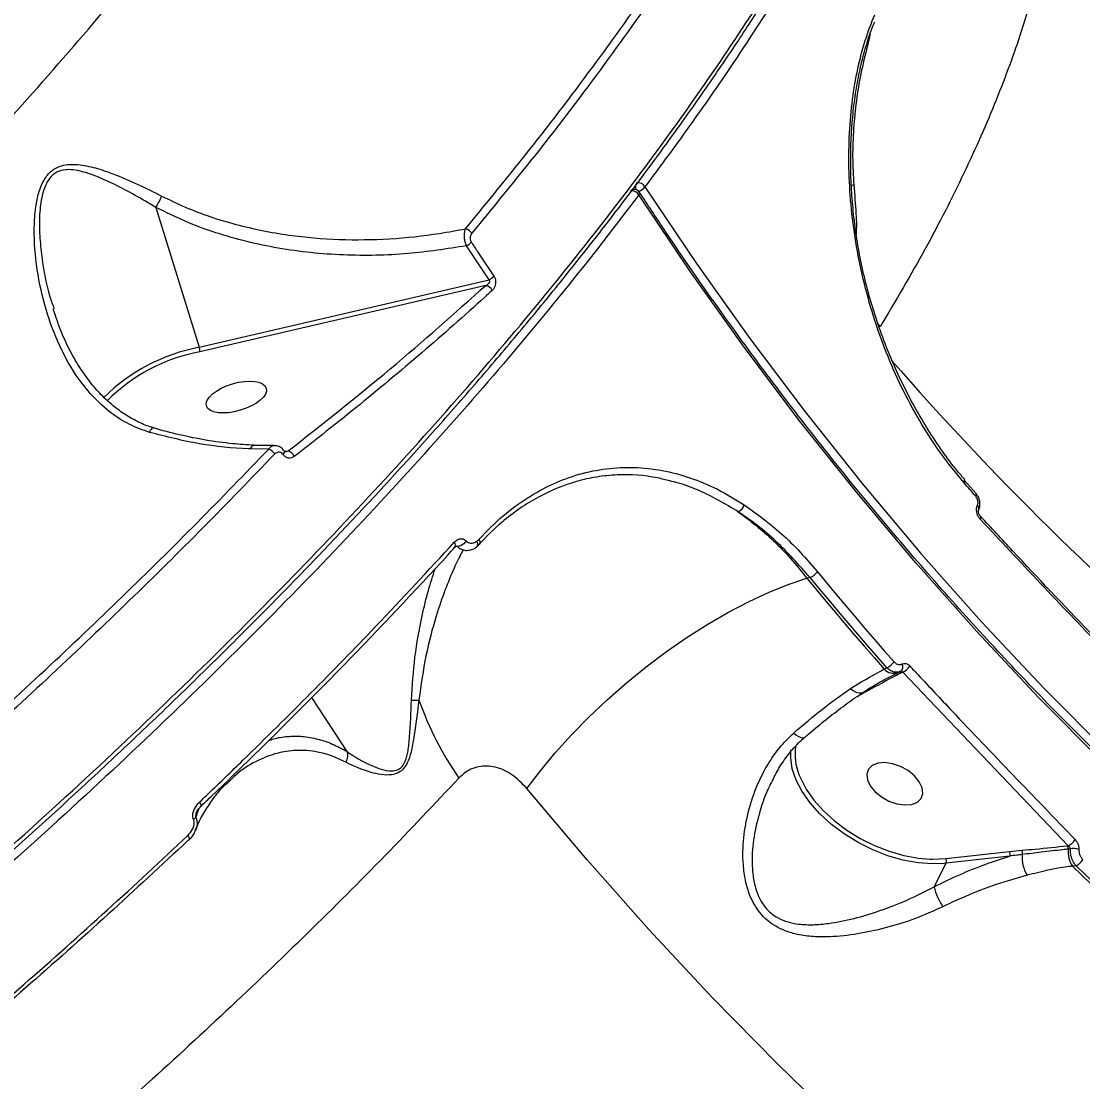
# Model space of a CAD drawing. Header units: millimetres. Extents: x -8092 to 6423, y -6886 to 5604.
# Drawn here: x 257.3 to 415.7, y -2273.8 to -2115.4 of the extents above; entities that cross this region are included whole.
import ezdxf

# ---------------------------------------------------------------- set-up
doc = ezdxf.new("R2010")
doc.units = ezdxf.units.MM
for name, color, linetype in [('DIKOM_ОБЪЕКТ', 7, 'Continuous'), ('DIKOM_РАЗМЕР_ЗОНА', 7, 'Continuous'), ('DIKOM_РАЗМЕР_ОБЪЕКТА', 7, 'Continuous')]:
    doc.layers.add(name, color=color, linetype=linetype)
doc.styles.add('style1', font='arial.ttf', dxfattribs={"width": 0.8})
doc.dimstyles.new('1-50', dxfattribs={"dimtxt": 300, "dimasz": 200, "dimexe": 100, "dimexo": 0, "dimgap": 100, "dimtad": 1, "dimtxsty": 'style1', "dimcen": 200, "dimclrd": 7, "dimclre": 7, "dimclrt": 7, "dimadec": 1, "dimazin": 2, "dimtfac": 1, "dimtmove": 0, "dimatfit": 2, "dimfxl": 0, "dimlwd": 25, "dimlwe": 18, "dimarcsym": 0})

# ---------------------------------------------------------------- blocks, each defined once
blk = doc.blocks.new('*D9')
at = {"layer": 'Defpoints', "color": 0, "transparency": 16777216}
for p in [(-8092.06, -86.27), (4664.84, -1471.84), (4664.84, -6785.92)]:
    blk.add_point(p, dxfattribs=at)
at = {"layer": 'DIKOM_РАЗМЕР_ЗОНА', "color": 7, "lineweight": 18, "transparency": 16777216}
for p, q in [((-8092.06, -86.27), (-8092.06, -6885.92)), ((4664.84, -1471.84), (4664.84, -6885.92))]:
    blk.add_line(p, q, dxfattribs=at)
at = {"layer": 'DIKOM_РАЗМЕР_ЗОНА', "color": 7, "lineweight": 25, "transparency": 16777216}
blk.add_line((-7892.06, -6785.92), (4464.84, -6785.92), dxfattribs=at)
at = {"layer": 'DIKOM_РАЗМЕР_ЗОНА', "color": 7, "transparency": 16777216}
for points in [[(-7892.06, -6752.58), (-7892.06, -6819.25), (-8092.06, -6785.92)], [(4464.84, -6752.58), (4464.84, -6819.25), (4664.84, -6785.92)]]:
    blk.add_solid(points, dxfattribs=at)
at = {"layer": 'DIKOM_РАЗМЕР_ЗОНА', "color": 7, "transparency": 16777216, "insert": (-2159.84, -6532.75), "char_height": 300, "attachment_point": 5, "style": 'style1'}
blk.add_mtext('12760', dxfattribs=at)
blk = doc.blocks.new('*D10')
at = {"layer": 'Defpoints', "color": 0, "transparency": 16777216}
for p in [(-65.22, 5603.5), (2870.75, -5504.88), (6323.39, -5504.88)]:
    blk.add_point(p, dxfattribs=at)
at = {"layer": 'DIKOM_РАЗМЕР_ЗОНА', "color": 7, "lineweight": 18, "transparency": 16777216}
for p, q in [((-65.22, 5603.5), (6423.39, 5603.5)), ((2870.75, -5504.88), (6423.39, -5504.88))]:
    blk.add_line(p, q, dxfattribs=at)
at = {"layer": 'DIKOM_РАЗМЕР_ЗОНА', "color": 7, "lineweight": 25, "transparency": 16777216}
blk.add_line((6323.39, 5403.5), (6323.39, -5304.88), dxfattribs=at)
at = {"layer": 'DIKOM_РАЗМЕР_ЗОНА', "color": 7, "transparency": 16777216}
for points in [[(6290.06, 5403.5), (6356.72, 5403.5), (6323.39, 5603.5)], [(6290.06, -5304.88), (6356.72, -5304.88), (6323.39, -5504.88)]]:
    blk.add_solid(points, dxfattribs=at)
at = {"layer": 'DIKOM_РАЗМЕР_ЗОНА', "color": 7, "transparency": 16777216, "insert": (6070.22, 308.83), "char_height": 300, "attachment_point": 5, "rotation": 90, "style": 'style1'}
blk.add_mtext('11100', dxfattribs=at)
blk = doc.blocks.new('*D11')
at = {"layer": 'Defpoints', "color": 0, "transparency": 16777216}
for p in [(-6092.06, -310.77), (2568.27, -2361.54), (2568.27, -4925.78)]:
    blk.add_point(p, dxfattribs=at)
at = {"layer": 'DIKOM_РАЗМЕР_ОБЪЕКТА', "color": 7, "lineweight": 18, "transparency": 16777216}
for p, q in [((-6092.06, -310.77), (-6092.06, -5025.78)), ((2568.27, -2361.54), (2568.27, -5025.78))]:
    blk.add_line(p, q, dxfattribs=at)
at = {"layer": 'DIKOM_РАЗМЕР_ОБЪЕКТА', "color": 7, "lineweight": 25, "transparency": 16777216}
blk.add_line((-5892.06, -4925.78), (2368.27, -4925.78), dxfattribs=at)
at = {"layer": 'DIKOM_РАЗМЕР_ОБЪЕКТА', "color": 7, "transparency": 16777216}
for points in [[(-5892.06, -4892.44), (-5892.06, -4959.11), (-6092.06, -4925.78)], [(2368.27, -4892.44), (2368.27, -4959.11), (2568.27, -4925.78)]]:
    blk.add_solid(points, dxfattribs=at)
at = {"layer": 'DIKOM_РАЗМЕР_ОБЪЕКТА', "color": 7, "transparency": 16777216, "insert": (-2605.9, -4672.61), "char_height": 300, "attachment_point": 5, "style": 'style1'}
blk.add_mtext('8660', dxfattribs=at)

msp = doc.modelspace()

# ---------------------------------------------------------------- linework, layer by layer
at = {"layer": 'DIKOM_ОБЪЕКТ', "color": 7, "linetype": 'Continuous', "lineweight": 15}
for p, q in [((383.981, -2117.297), (383.558, -2119.093)), ((277.351, -2143.2), (283.822, -2164.096)), ((327.083, -2154.051), (323.714, -2148.946)), ((283.822, -2164.096), (327.083, -2154.051)), ((326.598, -2154.855), (283.946, -2164.759)), ((385.182, -2160.719), (385.443, -2161.066)), ((294.208, -2179.302), (291.496, -2179.275)), ((295.014, -2178.776), (292.006, -2178.749)), ((296.571, -2179.616), (297.111, -2179.581)), ((399.775, -2185.943), (398.019, -2183.927)), ((399.971, -2187.7), (399.98, -2187.681)), ((400.159, -2188.388), (400.168, -2188.369)), ((400.428, -2189.341), (400.42, -2189.332)), ((325.242, -2193.07), (325.555, -2192.792)), ((374.999, -2198.473), (374.515, -2198.587)), ((386.059, -2212.157), (386.463, -2211.949)), ((387.792, -2212.849), (388.205, -2212.634)), ((388.163, -2212.656), (388.476, -2212.495)), ((388.846, -2212.605), (388.625, -2212.719)), ((413.529, -2238.534), (388.846, -2212.605)), ((305.903, -2224.482), (300.655, -2216.404)), ((382.414, -2216.066), (381.891, -2216.333)), ((383.78, -2215.323), (382.414, -2216.066)), ((288.094, -2229.166), (288.024, -2229.234)), ((413.427, -2238.546), (413.529, -2238.534)), ((395.248, -2240.455), (404.743, -2239.388)), ((404.798, -2240.093), (395.304, -2241.16)), ((404.743, -2239.388), (406.592, -2239.213)), ((393.498, -2244.669), (395.304, -2241.16)), ((395.304, -2241.16), (394.991, -2241.191)), ((414.698, -2241.535), (414.155, -2241.6))]:
    msp.add_line(p, q, dxfattribs=at)
at = {"layer": 'DIKOM_ОБЪЕКТ', "color": 7, "linetype": 'Continuous', "lineweight": 15, "flags": 128}
for points in [[(350.362, -2140.143), (358.044, -2151.588), (366.009, -2162.794), (374.25, -2173.755), (382.764, -2184.464), (391.544, -2194.913), (400.584, -2205.096), (409.879, -2215.007), (419.422, -2224.638), (429.207, -2233.983), (439.228, -2243.036), (449.479, -2251.792), (459.952, -2260.244), (470.64, -2268.388), (481.537, -2276.217), (492.636, -2283.726), (503.929, -2290.911), (515.408, -2297.767), (527.067, -2304.289), (538.898, -2310.474), (550.892, -2316.316), (563.043, -2321.813)], [(349.456, -2141.349), (349.53, -2141.234), (349.574, -2141.131), (349.584, -2141.042), (349.561, -2140.972), (349.561, -2140.971)], [(562.779, -2323.567), (550.591, -2318.053), (538.561, -2312.193), (526.694, -2305.99), (515, -2299.448), (503.486, -2292.572), (492.159, -2285.365), (481.027, -2277.833), (470.097, -2269.981), (459.376, -2261.813), (448.872, -2253.335), (438.59, -2244.553), (428.539, -2235.472), (418.724, -2226.098), (409.152, -2216.438), (399.829, -2206.498), (390.762, -2196.284), (381.956, -2185.803), (373.416, -2175.062), (365.15, -2164.068), (357.161, -2152.828), (349.456, -2141.349)], [(276.424, -2176.811), (276.585, -2176.5), (276.735, -2176.273), (276.866, -2176.142), (276.972, -2176.114), (276.974, -2176.114)], [(291.496, -2179.275), (291.634, -2179.012), (291.786, -2178.832), (291.945, -2178.746), (292.016, -2178.738)], [(296.356, -2180.136), (296.47, -2179.974), (296.54, -2179.822), (296.562, -2179.689), (296.534, -2179.584), (296.525, -2179.569)], [(399.734, -2186.355), (399.513, -2186.103), (399.293, -2185.851), (399.073, -2185.599), (398.854, -2185.346), (398.634, -2185.094), (398.415, -2184.841), (398.195, -2184.589), (397.976, -2184.336)], [(398.005, -2183.912), (398.006, -2183.913), (398.019, -2183.927)], [(399.734, -2186.355), (399.784, -2186.244), (399.812, -2186.144), (399.818, -2186.056), (399.801, -2185.985), (399.775, -2185.943)], [(400.396, -2189.768), (400.448, -2189.638), (400.472, -2189.523), (400.467, -2189.425), (400.434, -2189.349), (400.428, -2189.341)], [(323.667, -2193.016), (323.51, -2193.229), (323.312, -2193.43), (323.091, -2193.605), (322.864, -2193.738), (322.65, -2193.819), (322.465, -2193.842), (322.325, -2193.805), (322.276, -2193.765)], [(325.242, -2193.07), (325.31, -2193.254), (325.348, -2193.434), (325.352, -2193.601), (325.324, -2193.75), (325.265, -2193.872), (325.177, -2193.964), (325.172, -2193.967)], [(325.648, -2193.543), (325.57, -2193.607), (325.554, -2193.616)], [(325.555, -2192.792), (325.638, -2192.938), (325.696, -2193.082), (325.726, -2193.219), (325.728, -2193.343), (325.702, -2193.452), (325.649, -2193.541), (325.648, -2193.543)], [(332.74, -2229.998), (334.744, -2227.335), (336.965, -2224.653), (339.381, -2221.979), (341.971, -2219.335), (344.712, -2216.747), (347.578, -2214.238), (350.543, -2211.831), (353.58, -2209.547), (356.661, -2207.408), (359.759, -2205.433), (362.846, -2203.64), (365.892, -2202.045), (368.87, -2200.663), (371.753, -2199.507), (374.515, -2198.587)], [(374.515, -2198.587), (375.934, -2200.307), (377.361, -2202.02), (378.793, -2203.727), (380.233, -2205.427), (381.68, -2207.12), (383.133, -2208.806), (384.593, -2210.485), (386.059, -2212.157)], [(386.463, -2211.949), (385.007, -2210.289), (383.557, -2208.621), (382.114, -2206.946), (380.678, -2205.265), (379.248, -2203.577), (377.825, -2201.882), (376.409, -2200.181), (374.999, -2198.473)], [(376.089, -2197.62), (377.495, -2199.325), (378.908, -2201.022), (380.328, -2202.713), (381.755, -2204.398), (383.188, -2206.075), (384.628, -2207.746), (386.074, -2209.41), (387.527, -2211.067)], [(381.021, -2215.075), (381.339, -2215.326), (381.666, -2215.522), (381.991, -2215.654), (382.305, -2215.721), (382.599, -2215.719), (382.862, -2215.648), (383.014, -2215.567)], [(372.554, -2221.716), (372.891, -2221.984), (373.215, -2222.196), (373.516, -2222.345), (373.782, -2222.426), (374.004, -2222.435), (374.172, -2222.372), (374.197, -2222.353)], [(394.991, -2241.191), (393.27, -2241.253), (391.108, -2241.091), (388.867, -2240.68), (386.595, -2240.026), (384.342, -2239.146), (382.156, -2238.057), (380.087, -2236.785), (378.179, -2235.356), (376.474, -2233.802), (375.01, -2232.158), (373.818, -2230.458), (372.925, -2228.741), (372.35, -2227.043), (372.106, -2225.403), (372.144, -2224.223)], [(390.575, -2228.105), (389.615, -2227.327), (388.495, -2226.708), (387.305, -2226.299), (386.142, -2226.132), (385.101, -2226.221), (384.264, -2226.56), (383.701, -2227.12), (383.457, -2227.856), (383.552, -2228.708), (383.977, -2229.608), (384.699, -2230.483), (385.659, -2231.261), (386.779, -2231.88), (387.969, -2232.289), (389.132, -2232.456), (390.174, -2232.367), (391.01, -2232.028), (391.573, -2231.469), (391.817, -2230.733), (391.723, -2229.88), (391.297, -2228.98), (390.575, -2228.105)], [(373.343, -2227.903), (373.548, -2228.413), (374.414, -2230.078), (375.57, -2231.726), (376.99, -2233.321), (378.643, -2234.828), (380.493, -2236.213), (382.5, -2237.447), (384.619, -2238.503), (386.804, -2239.356), (389.007, -2239.99), (391.18, -2240.389), (392.878, -2240.534)], [(478.699, -2354.674), (466.98, -2347.653), (455.436, -2340.324), (444.073, -2332.692), (432.897, -2324.76), (421.915, -2316.532), (411.132, -2308.014), (400.555, -2299.21), (390.189, -2290.125), (380.04, -2280.763), (370.114, -2271.131), (360.415, -2261.233), (350.95, -2251.074), (341.723, -2240.661), (332.74, -2229.998)], [(283.874, -2232.024), (283.963, -2232.176), (284.027, -2232.322), (284.063, -2232.456), (284.071, -2232.571), (284.049, -2232.666), (284.002, -2232.732)], [(282.153, -2236.998), (282.238, -2237.142), (282.301, -2237.281), (282.339, -2237.408), (282.352, -2237.521), (282.34, -2237.615), (282.301, -2237.686), (282.29, -2237.698)], [(282.29, -2237.698), (282.239, -2237.732), (282.154, -2237.753)], [(392.878, -2240.534), (393.276, -2240.545), (395.248, -2240.455)]]:
    msp.add_lwpolyline(points, dxfattribs=at)
at = {"layer": 'DIKOM_ОБЪЕКТ', "color": 7, "linetype": 'Continuous', "lineweight": 15}
for centre, radius, start, end in [((350.133, -2140.159), 1.19, 148.30287, 199.69367), ((349.261, -2140.816), 1.29, 31.43991, 96.27802), ((348.537, -2138.652), 2.357, 292.6924, 320.73405), ((270.723, -2138.714), 8.004, 325.90828, 339.55814), ((348.617, -2141.018), 0.49, 104.00948, 144.91554), ((348.352, -2142.022), 1.293, 31.38779, 96.03888), ((348.724, -2141.518), 1, 33.11034, 102.99357), ((323.22, -2147.881), 1.529, 31.67726, 76.11513), ((322.768, -2146.982), 2.18, 295.71058, 320.13522), ((326.086, -2152.072), 2.215, 296.74033, 320.8285), ((326.331, -2156.195), 1.366, 25.66403, 78.73671), ((289.042, -2191.298), 27.698, 100.86343, 134.62923), ((281.385, -2164.893), 2.565, 2.99238, 18.11514), ((288.968, -2191.035), 26.751, 100.82163, 134.94081), ((733.349, -1864.342), 459.207, 221.07288, 238.20622), ((293.603, -2180.959), 1.764, 31.70028, 69.94851), ((296.659, -2180.986), 1.476, 23.05897, 72.1592), ((397.67, -2184.097), 0.389, 322.0209, 25.94501), ((363.716, -2187.268), 1.491, 291.98667, 346.61614), ((399.558, -2188.181), 0.634, 340.16777, 49.32685), ((399.564, -2188.164), 0.638, 341.15546, 49.22427), ((321.439, -2193.657), 0.629, 329.02686, 43.66737), ((374.251, -2196.394), 2.209, 289.79202, 326.27501), ((385.682, -2209.924), 2.171, 291.10953, 328.22791), ((388.016, -2211.82), 0.824, 307.48781, 30.80688), ((388.079, -2210.667), 2.084, 291.57647, 330.36269), ((387.465, -2210.918), 1.873, 221.40754, 291.88928), ((388.354, -2212.972), 0.371, 43.15216, 112.2445), ((383.456, -2215.693), 0.493, 48.78151, 75.79262), ((315.838, -2209.961), 6.839, 267.10933, 276.51965), ((363.28, -2200.263), 49.493, 199.46416, 214.70627), ((380.98, -2224.853), 8.223, 172.04011, 201.77221), ((282.403, -2233.689), 1.089, 302.1894, 326.71451), ((412.773, -2238.955), 0.772, 353.27587, 32.04198), ((412.652, -2236.535), 2.183, 293.67195, 330.596), ((404.113, -2239.792), 0.748, 336.30703, 32.6309), ((405.911, -2239.61), 0.789, 341.96923, 30.22643), ((411.457, -2240.348), 4.821, 174.12596, 212.74849), ((417.362, -2239.476), 3.846, 173.57553, 213.52487), ((414.333, -2241.692), 2.724, 73.42474, 99.97525), ((394.618, -2240.859), 0.749, 336.31391, 32.62402), ((761.12, -1883.073), 498.926, 225.93895, 233.05383), ((413.842, -2239.63), 2.089, 294.18522, 332.72622), ((761.375, -1883.105), 498.655, 225.95492, 233.03796), ((402.839, -2242.323), 9.631, 194.10191, 213.61034)]:
    msp.add_arc(centre, radius, start, end, dxfattribs=at)
msp.add_ellipse((289.38, -2171.534), major_axis=(4.462, 1.322), ratio=0.44303, dxfattribs=at)
for points, knots in [([(163.543, -2216.498), (168.355, -2212.541), (177.978, -2204.626), (191.943, -2192.542), (205.526, -2180.328), (219.116, -2167.568), (232.58, -2154.328), (245.802, -2140.65), (258.424, -2126.88), (270.371, -2113.066), (281.583, -2099.261), (291.703, -2085.916), (300.748, -2073.067), (308.761, -2060.737), (315.97, -2048.586), (322.313, -2036.67), (327.746, -2025.037), (332.242, -2013.706), (335.737, -2002.74), (338.196, -1992.14), (339.541, -1982.087), (339.766, -1972.803), (338.889, -1964.353), (337.354, -1957.41), (335.679, -1953.505), (334.998, -1951.918)], [0, 0, 0, 0, 0.0400049, 0.0800095, 0.1204124, 0.1608152, 0.2054797, 0.2501786, 0.2948428, 0.3408233, 0.3868421, 0.4328216, 0.4760812, 0.5193731, 0.5626317, 0.6071388, 0.6516823, 0.6961891, 0.7423061, 0.7884231, 0.8352025, 0.881982, 0.925918, 0.9698885, 1, 1, 1, 1]), ([(155.61, -2317.614), (159.34, -2314.992), (169.387, -2307.928), (185.444, -2296.161), (203.614, -2282.29), (221.451, -2268.056), (238.885, -2253.502), (255.84, -2238.67), (271.946, -2223.886), (287.166, -2209.2), (301.485, -2194.659), (315.136, -2180.025), (328.043, -2165.347), (340.14, -2150.675), (351.162, -2136.333), (361.095, -2122.361), (369.953, -2108.793), (377.878, -2095.408), (384.802, -2082.26), (390.677, -2069.403), (395.372, -2057.12), (398.901, -2045.437), (401.292, -2034.376), (402.623, -2023.733), (402.69, -2013.654), (402.229, -2006.766), (401.404, -2003.481), (401.323, -2003.161)], [0, 0, 0, 0, 0.0245685, 0.0661874, 0.1078383, 0.1494571, 0.1922848, 0.2351474, 0.2779752, 0.3195941, 0.3612449, 0.4028639, 0.4456916, 0.4885542, 0.5313819, 0.5730004, 0.6146509, 0.6562691, 0.6990964, 0.7419585, 0.7847856, 0.8264042, 0.868055, 0.9096736, 0.9525012, 0.9953637, 1, 1, 1, 1]), ([(172.159, -2306.611), (174.298, -2305.062), (179.536, -2301.268), (187.74, -2295.162), (196.768, -2288.317), (205.644, -2281.434), (214.376, -2274.516), (222.966, -2267.557), (231.419, -2260.557), (239.734, -2253.513), (247.916, -2246.425), (255.966, -2239.288), (263.888, -2232.101), (271.672, -2224.871), (279.295, -2217.621), (286.723, -2210.38), (293.936, -2203.168), (300.932, -2195.99), (307.713, -2188.841), (314.283, -2181.72), (320.645, -2174.624), (326.799, -2167.551), (332.747, -2160.499), (338.492, -2153.466), (344.034, -2146.449), (349.372, -2139.451), (354.493, -2132.489), (359.375, -2125.591), (363.998, -2118.782), (368.359, -2112.069), (372.46, -2105.451), (376.304, -2098.923), (379.892, -2092.483), (383.226, -2086.129), (386.306, -2079.86), (389.132, -2073.673), (391.705, -2067.568), (394.025, -2061.543), (396.088, -2055.609), (397.884, -2049.788), (399.406, -2044.105), (400.649, -2038.568), (401.616, -2033.178), (402.307, -2027.933), (402.723, -2022.829), (402.862, -2017.868), (402.734, -2013.043), (402.303, -2008.372), (401.885, -2005.172), (401.532, -2003.572), (401.502, -2003.433)], [0, 0, 0, 0, 0.0148391, 0.0363252, 0.0577122, 0.0790247, 0.1002866, 0.1215225, 0.1427567, 0.1640089, 0.1852996, 0.2066537, 0.2280946, 0.2496472, 0.2712479, 0.2927745, 0.3141946, 0.3355334, 0.3568147, 0.3780634, 0.3993036, 0.420557, 0.4418426, 0.4631845, 0.4846066, 0.5061337, 0.5277481, 0.5493322, 0.5707972, 0.5921744, 0.6134876, 0.6347618, 0.6560208, 0.6772885, 0.6985815, 0.7199239, 0.7413391, 0.7628515, 0.7844713, 0.806088, 0.8276029, 0.8490185, 0.8703574, 0.8916418, 0.9128936, 0.9341343, 0.9553849, 0.9766596, 0.99798, 1, 1, 1, 1]), ([(402.142, -2004.005), (402.564, -2006.215), (403.552, -2011.395), (403.812, -2020.369), (403.085, -2030.797), (401.139, -2041.934), (398.198, -2053.016), (394.451, -2063.927), (390.096, -2074.56), (384.913, -2085.552), (378.903, -2096.876), (372.135, -2108.411), (364.645, -2120.098), (357.372, -2130.66), (352.39, -2137.399), (350.362, -2140.143)], [0, 0, 0, 0, 0.06464863, 0.15151839, 0.24091118, 0.33037687, 0.41976989, 0.49537431, 0.57106639, 0.64675908, 0.72316865, 0.79957815, 0.87406398, 0.94871846, 1, 1, 1, 1]), ([(407.735, -2062.489), (407.975, -2062.977), (409.325, -2065.722), (410.811, -2071.377), (412.105, -2079.478), (412.251, -2088.28), (411.368, -2097.471), (409.484, -2107.015), (406.676, -2116.852), (402.898, -2127.197), (398.102, -2138.043), (392.369, -2149.341), (387.751, -2157.159), (385.443, -2161.066)], [0, 0, 0, 0, 0.021052, 0.1183569, 0.218497, 0.3187183, 0.4188597, 0.5144037, 0.6100169, 0.7055617, 0.8036829, 0.9018784, 1, 1, 1, 1]), ([(323.586, -2146.396), (327.236, -2141.932), (334.535, -2133.003), (344.468, -2119.776), (353.697, -2106.683), (359.101, -2098.142), (361.803, -2093.871)], [0, 0, 0, 0, 0.2486155, 0.4972313, 0.7486159, 1, 1, 1, 1]), ([(362.785, -2094.477), (360.11, -2098.706), (354.761, -2107.165), (345.57, -2120.225), (335.602, -2133.516), (328.215, -2142.557), (324.521, -2147.078)], [0, 0, 0, 0, 0.2486151, 0.4972319, 0.7486164, 1, 1, 1, 1]), ([(397.976, -2184.336), (396.789, -2182.884), (394.414, -2179.98), (391.314, -2175.151), (388.605, -2170.094), (386.309, -2164.866), (384.389, -2159.451), (382.876, -2153.912), (381.762, -2148.33), (381.048, -2142.778), (380.744, -2137.336), (380.825, -2132.073), (381.272, -2127.085), (382.077, -2122.455), (383.175, -2118.179), (384.156, -2115.679), (384.646, -2114.432)], [0, 0, 0, 0, 0.0751084, 0.1502152, 0.2212816, 0.2925783, 0.3636461, 0.4347703, 0.5061244, 0.5772488, 0.6483405, 0.7196595, 0.7907519, 0.8604298, 0.9303191, 1, 1, 1, 1]), ([(398.078, -2183.852), (397.712, -2183.432), (396.552, -2182.098), (394.722, -2179.621), (392.593, -2176.446), (390.607, -2173.071), (388.773, -2169.542), (387.112, -2165.889), (385.64, -2162.15), (384.368, -2158.362), (383.305, -2154.56), (382.458, -2150.775), (381.822, -2147.023), (381.375, -2143.302), (381.113, -2139.601), (381.033, -2135.928), (381.137, -2132.314), (381.424, -2128.793), (381.888, -2125.402), (382.521, -2122.172), (383.324, -2119.158), (384.046, -2116.919), (384.545, -2115.775), (384.675, -2115.475)], [0, 0, 0, 0, 0.023157, 0.0733991, 0.1241386, 0.175239, 0.2265352, 0.2778001, 0.328818, 0.3794154, 0.4294647, 0.4788802, 0.5276415, 0.5763367, 0.625683, 0.6756962, 0.7262868, 0.7773118, 0.8286036, 0.8799616, 0.9311448, 0.981985, 1, 1, 1, 1]), ([(383.558, -2119.093), (383.212, -2120.472), (382.202, -2124.498), (381.531, -2130.07), (381.278, -2135.642), (381.443, -2138.454), (381.526, -2139.86)], [0, 0, 0, 0, 0.2046019, 0.5977209, 0.7989069, 1, 1, 1, 1]), ([(276.424, -2176.811), (275.421, -2176.454), (273.413, -2175.741), (270.525, -2173.897), (267.819, -2171.431), (265.036, -2167.859), (262.581, -2163.29), (260.638, -2157.687), (259.399, -2151.746), (259.117, -2146.892), (259.368, -2143.395), (259.778, -2141.176), (260.525, -2139.167), (261.751, -2137.657), (263.503, -2136.783), (265.752, -2136.723), (268.337, -2137.263), (271.278, -2138.284), (274.572, -2139.673), (277.006, -2140.897), (278.223, -2141.509)], [0, 0, 0, 0, 0.0478395, 0.0957335, 0.1551286, 0.2146187, 0.3020693, 0.3896656, 0.4817509, 0.5736892, 0.6070729, 0.6403866, 0.6772307, 0.7075566, 0.7379237, 0.7828319, 0.8291216, 0.8755389, 0.9377622, 1, 1, 1, 1]), ([(277.351, -2143.2), (276.326, -2142.595), (274.266, -2141.38), (271.347, -2139.833), (268.565, -2138.552), (266.017, -2137.681), (263.86, -2137.455), (262.245, -2138.033), (261.116, -2139.226), (260.331, -2141.258), (259.972, -2143.962), (259.961, -2147.039), (260.378, -2151.301), (261.022, -2155.145), (261.956, -2157.782), (262.166, -2158.377)], [0, 0, 0, 0, 0.0919134, 0.1846845, 0.2650747, 0.3466781, 0.4193881, 0.4620691, 0.5046422, 0.5592626, 0.6320429, 0.7109895, 0.790048, 0.9526236, 1, 1, 1, 1]), ([(381.526, -2139.86), (381.511, -2139.864), (381.425, -2139.887), (381.318, -2139.912), (381.175, -2139.934), (381.166, -2139.935)], [0, 0, 0, 0, 0.1610435, 0.9488205, 1, 1, 1, 1]), ([(381.526, -2139.86), (381.645, -2141.297), (381.812, -2143.303), (381.932, -2145.762), (381.897, -2146.744), (381.881, -2147.19)], [0, 0, 0, 0, 0.5790682, 0.8089762, 1, 1, 1, 1]), ([(349.456, -2141.349), (347.346, -2144.112), (341.662, -2151.555), (331.631, -2163.847), (319.177, -2178.216), (305.73, -2192.831), (291.314, -2207.648), (275.951, -2222.619), (259.98, -2237.415), (243.471, -2251.989), (226.503, -2266.3), (208.799, -2280.581), (190.39, -2294.781), (171.324, -2308.846), (152.022, -2322.468), (132.554, -2335.609), (112.995, -2348.246), (93.027, -2360.584), (72.701, -2372.565), (52.083, -2384.139), (31.624, -2395.051), (11.394, -2405.279), (-8.55, -2414.817), (-28.532, -2423.819), (-48.483, -2432.232), (-68.33, -2440.01), (-87.637, -2446.982), (-106.351, -2453.143), (-124.432, -2458.506), (-142.174, -2463.159), (-159.5, -2467.054), (-176.338, -2470.159), (-191.64, -2472.309), (-205.481, -2473.639), (-217.959, -2474.284), (-229.875, -2474.319), (-241.187, -2473.734), (-251.777, -2472.538), (-261.594, -2470.741), (-269.742, -2468.651), (-274.45, -2467.001), (-276.367, -2466.329)], [0, 0, 0, 0, 0.0156521, 0.0421681, 0.0687042, 0.0952201, 0.1225064, 0.1498146, 0.1771006, 0.2036166, 0.2301528, 0.2566687, 0.2839548, 0.3112631, 0.3385491, 0.365065, 0.3916012, 0.4181171, 0.4454033, 0.4727115, 0.4999975, 0.5265135, 0.5530497, 0.5795656, 0.6068517, 0.6341599, 0.661446, 0.6879618, 0.714498, 0.7410139, 0.7682999, 0.7956082, 0.8228942, 0.8459724, 0.8690774, 0.8921825, 0.9155066, 0.9388306, 0.9615639, 0.9843486, 1, 1, 1, 1]), ([(278.223, -2141.509), (279.392, -2142.078), (282.929, -2143.796), (289.272, -2145.898), (297.003, -2147.455), (304.708, -2148.111), (312.243, -2148.002), (318.554, -2147.346), (322.296, -2146.64), (323.586, -2146.396)], [0, 0, 0, 0, 0.0856263, 0.259056, 0.4326138, 0.5933002, 0.7545398, 0.9153479, 1, 1, 1, 1]), ([(562.628, -2322.975), (560.676, -2322.115), (555.008, -2319.62), (545.723, -2315.268), (534.819, -2309.828), (524.056, -2304.1), (513.436, -2298.092), (502.967, -2291.807), (492.653, -2285.248), (482.501, -2278.419), (472.515, -2271.323), (462.702, -2263.965), (453.067, -2256.348), (443.614, -2248.476), (434.349, -2240.355), (425.277, -2231.987), (416.404, -2223.379), (407.733, -2214.533), (399.27, -2205.456), (391.019, -2196.153), (382.984, -2186.627), (375.171, -2176.885), (367.582, -2166.933), (360.225, -2156.772), (354.244, -2148.093), (350.749, -2142.778), (349.561, -2140.972)], [0, 0, 0, 0, 0.0228178, 0.0662208, 0.1096241, 0.1530275, 0.196431, 0.2398342, 0.2832376, 0.3266401, 0.370043, 0.4134455, 0.4568478, 0.5002498, 0.5436518, 0.5870531, 0.6304543, 0.6738552, 0.7172559, 0.7606562, 0.8040563, 0.847456, 0.8908554, 0.9342544, 0.9776537, 1, 1, 1, 1]), ([(323.714, -2148.946), (320.813, -2149.4), (314.76, -2150.35), (306.937, -2150.468), (300.475, -2150.013), (295.644, -2149.346), (290.909, -2148.361), (286.262, -2147.031), (281.696, -2145.36), (278.8, -2143.92), (277.351, -2143.2)], [0, 0, 0, 0, 0.1847828, 0.3856898, 0.4882333, 0.5907688, 0.6915526, 0.7923242, 0.8961716, 1, 1, 1, 1]), ([(323.714, -2148.946), (323.643, -2148.76), (323.502, -2148.39), (323.402, -2147.747), (323.4, -2147.129), (323.478, -2146.678), (323.56, -2146.465), (323.586, -2146.396)], [0, 0, 0, 0, 0.2220929, 0.444371, 0.6650456, 0.8922154, 1, 1, 1, 1]), ([(324.521, -2147.078), (324.512, -2147.089), (324.448, -2147.168), (324.352, -2147.333), (324.277, -2147.599), (324.264, -2147.874), (324.316, -2148.15), (324.399, -2148.303), (324.441, -2148.379)], [0, 0, 0, 0, 0.0354572, 0.2572742, 0.4482689, 0.6281818, 0.8143888, 1, 1, 1, 1]), ([(324.441, -2148.379), (324.773, -2148.89), (325.879, -2150.595), (327.011, -2152.287), (327.803, -2153.472)], [0, 0, 0, 0, 0.2996353, 1, 1, 1, 1]), ([(326.598, -2154.855), (326.661, -2154.824), (326.807, -2154.752), (326.999, -2154.619), (327.136, -2154.476), (327.195, -2154.367), (327.215, -2154.292), (327.215, -2154.223), (327.191, -2154.154), (327.146, -2154.095), (327.104, -2154.066), (327.083, -2154.051)], [0, 0, 0, 0, 0.1852626, 0.4305632, 0.6102269, 0.6935004, 0.7464775, 0.8082947, 0.866806, 0.9298996, 1, 1, 1, 1]), ([(327.803, -2153.472), (327.868, -2153.585), (327.998, -2153.813), (328.082, -2154.228), (328.071, -2154.646), (327.962, -2155.052), (327.782, -2155.379), (327.626, -2155.538), (327.562, -2155.603)], [0, 0, 0, 0, 0.1643435, 0.3292156, 0.4897962, 0.6616018, 0.8614097, 1, 1, 1, 1]), ([(297.111, -2179.581), (302.275, -2175.509), (312.621, -2167.35), (321.934, -2159.025), (326.598, -2154.855)], [0, 0, 0, 0, 0.49917804, 1, 1, 1, 1]), ([(327.562, -2155.603), (327.183, -2155.949), (325.287, -2157.681), (320.266, -2162.173), (312.249, -2169.047), (304.222, -2175.574), (299.385, -2179.343), (298.017, -2180.408)], [0, 0, 0, 0, 0.0413735, 0.206871, 0.5381486, 0.8694293, 1, 1, 1, 1]), ([(276.976, -2176.101), (276.904, -2176.083), (276.138, -2175.901), (274.745, -2175.281), (272.803, -2174.232), (270.935, -2172.858), (269.143, -2171.194), (267.451, -2169.219), (265.844, -2166.937), (264.377, -2164.346), (263.068, -2161.485), (262.393, -2159.448), (262.05, -2158.413)], [0, 0, 0, 0, 0.0090624, 0.0967523, 0.1884318, 0.2850831, 0.3874373, 0.4958159, 0.6110589, 0.7354983, 0.8655919, 1, 1, 1, 1]), ([(291.496, -2179.275), (291.391, -2179.271), (288.877, -2179.174), (283.833, -2178.699), (278.91, -2177.444), (276.424, -2176.811)], [0, 0, 0, 0, 0.021093, 0.5057122, 1, 1, 1, 1]), ([(292.016, -2178.719), (290.938, -2178.659), (288.553, -2178.527), (284.828, -2178.007), (280.893, -2177.216), (278.279, -2176.529), (276.982, -2176.124), (276.973, -2176.121)], [0, 0, 0, 0, 0.2170966, 0.4800144, 0.7404533, 0.9982191, 1, 1, 1, 1]), ([(248.987, -2223.164), (252.977, -2219.531), (260.957, -2212.266), (272.447, -2201.302), (283.601, -2190.306), (290.672, -2182.97), (294.208, -2179.302)], [0, 0, 0, 0, 0.2491217, 0.4982423, 0.7491218, 1, 1, 1, 1]), ([(294.208, -2179.302), (294.322, -2179.17), (294.55, -2178.906), (294.853, -2178.762), (295.011, -2178.799), (295.029, -2178.804)], [0, 0, 0, 0, 0.4691552, 0.9379868, 1, 1, 1, 1]), ([(296.512, -2179.578), (296.376, -2179.416), (296.081, -2179.064), (295.527, -2178.801), (295.158, -2178.82), (295.031, -2178.827)], [0, 0, 0, 0, 0.35757939, 0.77874745, 1, 1, 1, 1]), ([(296.356, -2180.136), (296.33, -2180.103), (296.225, -2179.97), (295.993, -2179.813), (295.674, -2179.753), (295.36, -2179.817), (295.189, -2179.96), (295.104, -2180.032)], [0, 0, 0, 0, 0.0798623, 0.3181641, 0.5555994, 0.7774338, 1, 1, 1, 1]), ([(296.68, -2179.672), (296.664, -2179.673), (296.64, -2179.675), (296.546, -2179.611), (296.511, -2179.544), (296.504, -2179.532)], [0, 0, 0, 0, 0.6529498, 0.9352555, 1, 1, 1, 1]), ([(296.68, -2179.668), (296.725, -2179.667), (296.873, -2179.665), (297.014, -2179.615), (297.111, -2179.581)], [0, 0, 0, 0, 0.30884124, 1, 1, 1, 1]), ([(295.104, -2180.032), (291.589, -2183.68), (284.559, -2190.976), (273.42, -2201.963), (261.891, -2212.97), (253.844, -2220.298), (249.821, -2223.963)], [0, 0, 0, 0, 0.2491216, 0.4982432, 0.7491213, 1, 1, 1, 1]), ([(298.017, -2180.408), (297.876, -2180.493), (297.595, -2180.663), (297.117, -2180.667), (296.679, -2180.5), (296.457, -2180.25), (296.356, -2180.136)], [0, 0, 0, 0, 0.2591563, 0.5177541, 0.7812512, 1, 1, 1, 1]), ([(354.048, -2184.061), (353.452, -2183.904), (350.852, -2183.221), (347.19, -2183.025), (343.152, -2183.416), (339.18, -2184.303), (335.324, -2185.881), (331.672, -2188.13), (328.617, -2190.431), (326.632, -2192.458), (325.468, -2193.648)], [0, 0, 0, 0, 0.0584971, 0.2554759, 0.3569408, 0.458405, 0.6544683, 0.7554787, 0.8564905, 1, 1, 1, 1]), ([(325.555, -2192.792), (326.745, -2191.576), (329.036, -2189.238), (332.764, -2186.527), (336.562, -2184.437), (340.521, -2182.962), (344.594, -2182.134), (348.74, -2181.945), (352.914, -2182.392), (357.071, -2183.503), (361.184, -2185.185), (363.841, -2186.805), (365.167, -2187.613)], [0, 0, 0, 0, 0.1070819, 0.2059732, 0.3051838, 0.4040764, 0.5033368, 0.6029169, 0.7021793, 0.8013476, 0.9008332, 1, 1, 1, 1]), ([(364.275, -2188.651), (362.342, -2187.515), (359.413, -2185.795), (355.957, -2184.505), (354.485, -2184.163), (354.048, -2184.061)], [0, 0, 0, 0, 0.5770188, 0.8741666, 1, 1, 1, 1]), ([(399.98, -2187.681), (399.986, -2187.669), (400.029, -2187.579), (400.078, -2187.38), (400.07, -2187.105), (400.008, -2186.828), (399.904, -2186.574), (399.786, -2186.423), (399.734, -2186.355)], [0, 0, 0, 0, 0.0340236, 0.2523124, 0.4705216, 0.5979757, 0.8193871, 1, 1, 1, 1]), ([(400.166, -2188.372), (400.167, -2188.37), (400.285, -2188.21), (400.364, -2187.764), (400.359, -2187.089), (400.15, -2186.423), (399.873, -2186.101), (399.757, -2185.966)], [0, 0, 0, 0, 0.0023947, 0.2414854, 0.5075344, 0.793098, 1, 1, 1, 1]), ([(365.167, -2187.613), (367.062, -2188.992), (369.932, -2191.08), (373.519, -2194.622), (375.232, -2196.621), (376.089, -2197.62)], [0, 0, 0, 0, 0.4927614, 0.7463815, 1, 1, 1, 1]), ([(400.396, -2189.768), (400.294, -2189.641), (400.092, -2189.386), (399.899, -2188.894), (399.82, -2188.393), (399.856, -2187.981), (399.939, -2187.778), (399.971, -2187.7)], [0, 0, 0, 0, 0.218267, 0.4367709, 0.6530121, 0.865758, 1, 1, 1, 1]), ([(364.275, -2188.651), (366.061, -2190.022), (368.767, -2192.1), (372.125, -2195.615), (373.719, -2197.596), (374.515, -2198.587)], [0, 0, 0, 0, 0.4927804, 0.7463969, 1, 1, 1, 1]), ([(374.999, -2198.473), (373.34, -2196.604), (370.827, -2193.774), (367.162, -2190.662), (365.237, -2189.321), (364.275, -2188.651)], [0, 0, 0, 0, 0.4928097, 0.7464076, 1, 1, 1, 1]), ([(400.421, -2189.329), (400.412, -2189.321), (400.374, -2189.284), (400.289, -2189.159), (400.2, -2188.972), (400.144, -2188.771), (400.125, -2188.592), (400.134, -2188.456), (400.157, -2188.391), (400.155, -2188.395), (400.155, -2188.396)], [0, 0, 0, 0, 0.0437568, 0.195947, 0.3552996, 0.5130414, 0.6489965, 0.7899704, 0.940109, 1, 1, 1, 1]), ([(424.864, -2215.002), (422.137, -2212.205), (415.499, -2205.4), (407.372, -2196.835), (402.038, -2191.047), (400.451, -2189.324)], [0, 0, 0, 0, 0.3287947, 0.8001848, 1, 1, 1, 1]), ([(424.807, -2215.441), (424.378, -2215.001), (422.235, -2212.802), (413.983, -2204.283), (406.358, -2196.137), (400.396, -2189.768)], [0, 0, 0, 0, 0.0517082, 0.2585516, 1, 1, 1, 1]), ([(321.894, -2193.223), (321.935, -2193.18), (322.132, -2192.975), (322.51, -2192.739), (322.985, -2192.667), (323.377, -2192.76), (323.57, -2192.93), (323.667, -2193.016)], [0, 0, 0, 0, 0.0843813, 0.4026616, 0.6518237, 0.8254827, 1, 1, 1, 1]), ([(283.874, -2232.024), (284.31, -2231.608), (286.49, -2229.526), (292.1, -2224.109), (300.509, -2215.77), (311.11, -2204.905), (318.034, -2197.403), (321.894, -2193.223)], [0, 0, 0, 0, 0.03215881, 0.16079311, 0.41828506, 0.67577595, 1, 1, 1, 1]), ([(283.987, -2232.727), (284.585, -2232.162), (287.729, -2229.191), (293.236, -2223.815), (300.484, -2216.612), (307.513, -2209.432), (314.323, -2202.273), (319.138, -2197.12), (321.623, -2194.359), (321.97, -2193.973)], [0, 0, 0, 0, 0.043762, 0.22982728, 0.41546421, 0.60046207, 0.78502584, 0.96998966, 1, 1, 1, 1]), ([(321.99, -2193.99), (322.044, -2193.929), (322.17, -2193.786), (322.298, -2193.772), (322.286, -2193.769), (322.283, -2193.768)], [0, 0, 0, 0, 0.3664459, 0.8514145, 1, 1, 1, 1]), ([(322.275, -2193.764), (322.274, -2193.763), (322.273, -2193.761), (322.286, -2193.775), (322.3, -2193.799), (322.305, -2193.809)], [0, 0, 0, 0, 0.4622386, 0.7790707, 1, 1, 1, 1]), ([(322.277, -2193.764), (322.279, -2193.767), (322.435, -2193.986), (322.889, -2194.268), (323.603, -2194.472), (324.33, -2194.393), (324.864, -2194.206), (325.107, -2193.994), (325.159, -2193.948)], [0, 0, 0, 0, 0.0030442, 0.2392868, 0.4648501, 0.6906749, 0.9327518, 1, 1, 1, 1]), ([(323.667, -2193.016), (323.768, -2193.105), (323.969, -2193.282), (324.381, -2193.379), (324.823, -2193.324), (325.109, -2193.151), (325.242, -2193.07)], [0, 0, 0, 0, 0.2096876, 0.418159, 0.7298631, 1, 1, 1, 1]), ([(325.042, -2194.054), (325.163, -2193.976), (325.383, -2193.833), (325.547, -2193.618), (325.621, -2193.522)], [0, 0, 0, 0, 0.54969721, 1, 1, 1, 1]), ([(323.253, -2194.331), (323.161, -2194.491), (322.741, -2195.219), (321.789, -2197.212), (320.485, -2200.332), (319.002, -2204.691), (317.55, -2210.168), (316.93, -2214.535), (316.615, -2216.755)], [0, 0, 0, 0, 0.0399243, 0.1811048, 0.3481343, 0.5198527, 0.7559022, 1, 1, 1, 1]), ([(315.493, -2216.791), (315.638, -2214.636), (315.931, -2210.27), (316.921, -2204.792), (318.003, -2200.365), (318.69, -2198.225), (319.026, -2197.179)], [0, 0, 0, 0, 0.29494438, 0.59749351, 0.80322491, 1, 1, 1, 1]), ([(387.527, -2211.067), (387.638, -2211.173), (387.859, -2211.385), (388.241, -2211.514), (388.534, -2211.491), (388.683, -2211.418), (388.723, -2211.398)], [0, 0, 0, 0, 0.2968747, 0.5940685, 0.8895298, 1, 1, 1, 1]), ([(388.723, -2211.398), (388.753, -2211.383), (388.891, -2211.312), (389.17, -2211.279), (389.553, -2211.392), (389.778, -2211.596), (389.891, -2211.698)], [0, 0, 0, 0, 0.0856004, 0.3893474, 0.6948329, 1, 1, 1, 1]), ([(389.891, -2211.698), (390.305, -2212.142), (392.377, -2214.365), (400.499, -2223.035), (408.377, -2231.203), (414.554, -2237.607)], [0, 0, 0, 0, 0.05122426, 0.25612652, 1, 1, 1, 1]), ([(381.021, -2215.075), (382.556, -2214.143), (384.295, -2213.088), (385.873, -2212.255), (386.059, -2212.157)], [0, 0, 0, 0, 0.8821342, 1, 1, 1, 1]), ([(383.014, -2215.568), (383.696, -2215.136), (385.188, -2214.189), (386.882, -2213.315), (387.77, -2212.861), (387.913, -2212.787)], [0, 0, 0, 0, 0.41383762, 0.90567029, 1, 1, 1, 1]), ([(388.625, -2212.719), (388.19, -2212.942), (386.55, -2213.788), (384.954, -2214.672), (383.78, -2215.323)], [0, 0, 0, 0, 0.2646923, 1, 1, 1, 1]), ([(388.517, -2212.473), (388.449, -2212.507), (388.199, -2212.63), (387.702, -2212.671), (387.044, -2212.466), (386.657, -2212.122), (386.463, -2211.949)], [0, 0, 0, 0, 0.11061055, 0.40633805, 0.70351602, 1, 1, 1, 1]), ([(388.846, -2212.605), (388.817, -2212.567), (388.761, -2212.491), (388.654, -2212.441), (388.57, -2212.446), (388.526, -2212.469), (388.517, -2212.473)], [0, 0, 0, 0, 0.3130222, 0.6196646, 0.9171218, 1, 1, 1, 1]), ([(372.554, -2221.716), (373.981, -2220.492), (376.869, -2218.014), (379.627, -2216.062), (381.021, -2215.075)], [0, 0, 0, 0, 0.49424844, 1, 1, 1, 1]), ([(374.198, -2222.355), (374.31, -2222.257), (375.271, -2221.415), (377.073, -2219.927), (379.57, -2217.985), (381.553, -2216.542), (382.673, -2215.804), (383.006, -2215.584)], [0, 0, 0, 0, 0.0370434, 0.3182717, 0.5996921, 0.8810608, 1, 1, 1, 1]), ([(316.615, -2216.755), (316.394, -2218.635), (316.089, -2221.234), (315.519, -2224.41), (315.015, -2226.015), (314.36, -2227.065), (313.548, -2227.72), (312.376, -2228.037), (310.961, -2227.949), (308.542, -2227.397), (306.921, -2226.637), (305.729, -2226.078)], [0, 0, 0, 0, 0.2311202, 0.3196793, 0.3914179, 0.4367124, 0.4822426, 0.5456896, 0.6388354, 0.734213, 1, 1, 1, 1]), ([(305.908, -2224.494), (305.909, -2224.494), (307.012, -2225.253), (308.665, -2226.216), (310.981, -2227.16), (312.318, -2227.428), (313.424, -2227.291), (314.164, -2226.744), (314.712, -2225.764), (315.056, -2224.233), (315.349, -2221.147), (315.433, -2218.627), (315.493, -2216.791)], [0, 0, 0, 0, 0.0003162, 0.2742201, 0.3691428, 0.4635445, 0.5235466, 0.5648668, 0.6061814, 0.6747236, 0.7630192, 1, 1, 1, 1]), ([(294.2, -2222.834), (294.432, -2222.748), (295.305, -2222.425), (296.965, -2222.179), (299.186, -2222.143), (301.442, -2222.538), (303.676, -2223.271), (305.158, -2224.077), (305.903, -2224.482)], [0, 0, 0, 0, 0.0712146, 0.2674734, 0.4677857, 0.6680211, 0.8332556, 1, 1, 1, 1]), ([(394.818, -2247.654), (393.427, -2248.28), (390.643, -2249.534), (386.305, -2250.855), (382.067, -2251.782), (378.492, -2252.169), (375.518, -2252.154), (373.313, -2251.873), (371.383, -2251.329), (369.406, -2250.404), (367.418, -2248.707), (366.031, -2246.245), (365.308, -2243.75), (364.921, -2240.856), (365.002, -2237.354), (365.742, -2233.303), (367.067, -2229.363), (368.794, -2226.104), (370.653, -2223.549), (371.92, -2222.327), (372.554, -2221.716)], [0, 0, 0, 0, 0.0754479, 0.1510295, 0.2213861, 0.2917232, 0.3346582, 0.3775445, 0.4104259, 0.443257, 0.4962488, 0.5490818, 0.5889867, 0.6289756, 0.6969444, 0.765008, 0.8363507, 0.9076297, 0.9538287, 1, 1, 1, 1]), ([(369.518, -2228.493), (369.883, -2227.811), (370.663, -2226.353), (372.151, -2224.406), (373.356, -2223.036), (374.099, -2222.46), (374.204, -2222.378)], [0, 0, 0, 0, 0.2938597, 0.6288156, 0.9471326, 1, 1, 1, 1]), ([(305.729, -2226.078), (304.996, -2225.73), (303.532, -2225.034), (301.043, -2224.396), (298.297, -2224.19), (295.396, -2224.646), (292.419, -2225.799), (289.955, -2227.27), (288.545, -2228.707), (288.094, -2229.166)], [0, 0, 0, 0, 0.1000405, 0.2001433, 0.3605459, 0.5214969, 0.6822212, 0.8985154, 1, 1, 1, 1]), ([(305.908, -2224.494), (305.937, -2224.753), (305.989, -2225.23), (305.85, -2225.778), (305.745, -2226.037), (305.729, -2226.078)], [0, 0, 0, 0, 0.49955584, 0.92059868, 1, 1, 1, 1]), ([(305.903, -2224.482), (305.903, -2224.483), (305.905, -2224.486), (305.907, -2224.49), (305.908, -2224.493), (305.908, -2224.494)], [0, 0, 0, 0, 0.3855037, 0.789652, 1, 1, 1, 1]), ([(332.74, -2229.998), (332.021, -2229.25), (330.6, -2227.771), (328.057, -2226.654), (325.539, -2226.564), (323.691, -2227.373), (322.83, -2228.211), (322.592, -2228.443)], [0, 0, 0, 0, 0.2385226, 0.4713386, 0.6968049, 0.9159901, 1, 1, 1, 1]), ([(322.592, -2228.443), (318.958, -2232.294), (311.687, -2240.001), (300.049, -2251.626), (287.913, -2263.261), (275.086, -2275.04), (261.575, -2286.934), (247.389, -2298.915), (232.752, -2310.789), (217.267, -2322.86), (200.927, -2335.081), (183.744, -2347.397), (166.049, -2359.552), (147.881, -2371.494), (129.294, -2383.173), (110.718, -2394.32), (92.219, -2404.908), (73.858, -2414.925), (55.312, -2424.546), (36.64, -2433.719), (17.906, -2442.399), (-0.464, -2450.389), (-18.413, -2457.676), (-35.898, -2464.268), (-53.221, -2470.277), (-70.311, -2475.656), (-87.103, -2480.369), (-102.165, -2484.053), (-115.575, -2486.872), (-127.474, -2488.995), (-139.01, -2490.659), (-150.139, -2491.855), (-160.812, -2492.58), (-171.027, -2492.827), (-180.823, -2492.633), (-186.939, -2492.099), (-189.997, -2491.833)], [0, 0, 0, 0, 0.0277653, 0.0555639, 0.0833623, 0.1111275, 0.1400313, 0.1689729, 0.1979143, 0.2268179, 0.2582448, 0.2896958, 0.3211226, 0.3534672, 0.3858384, 0.4181831, 0.449506, 0.480853, 0.5121758, 0.5444125, 0.5766757, 0.6089124, 0.6401609, 0.6714336, 0.702682, 0.7348412, 0.7670266, 0.7991857, 0.8241463, 0.849107, 0.874267, 0.8994269, 0.9244695, 0.9495121, 0.9747561, 1, 1, 1, 1]), ([(283.238, -2236.282), (283.38, -2235.944), (283.86, -2234.801), (284.821, -2233.105), (286.127, -2231.198), (287.217, -2229.87), (287.893, -2229.269), (288.05, -2229.129)], [0, 0, 0, 0, 0.1099756, 0.3719569, 0.6406349, 0.9168783, 1, 1, 1, 1]), ([(369.556, -2228.513), (369.356, -2228.86), (368.474, -2230.387), (367.476, -2233.321), (366.538, -2237.178), (366.274, -2240.508), (366.465, -2243.249), (366.988, -2245.557), (368.139, -2247.818), (369.921, -2249.277), (371.7, -2249.971), (373.467, -2250.312), (375.488, -2250.379), (378.247, -2250.128), (381.564, -2249.461), (385.51, -2248.251), (389.559, -2246.698), (392.186, -2245.345), (393.498, -2244.669)], [0, 0, 0, 0, 0.02522, 0.1108991, 0.191336, 0.2716379, 0.3170972, 0.3624252, 0.4202388, 0.477757, 0.5144247, 0.5511839, 0.6009541, 0.6507968, 0.7346715, 0.8185807, 0.9093644, 1, 1, 1, 1]), ([(282.983, -2234.611), (282.962, -2234.562), (282.896, -2234.404), (282.85, -2234.052), (282.919, -2233.535), (283.211, -2232.774), (283.611, -2232.321), (283.874, -2232.024)], [0, 0, 0, 0, 0.0554667, 0.1784147, 0.3495147, 0.5729266, 1, 1, 1, 1]), ([(283.385, -2233.686), (283.371, -2233.722), (283.328, -2233.835), (283.294, -2234.013), (283.284, -2234.19), (283.307, -2234.267), (283.313, -2234.287)], [0, 0, 0, 0, 0.2120489, 0.6647423, 0.9124223, 1, 1, 1, 1]), ([(283.75, -2233.051), (283.722, -2233.131), (283.577, -2233.541), (283.431, -2233.954), (283.313, -2234.287)], [0, 0, 0, 0, 0.1956612, 1, 1, 1, 1]), ([(283.382, -2233.685), (283.385, -2233.673), (283.428, -2233.505), (283.624, -2233.15), (283.868, -2232.894), (284.015, -2232.741)], [0, 0, 0, 0, 0.028429, 0.4161588, 1, 1, 1, 1]), ([(282.153, -2236.998), (282.406, -2236.717), (282.78, -2236.301), (283.05, -2235.599), (283.111, -2235.13), (283.065, -2234.804), (283.002, -2234.656), (282.983, -2234.611)], [0, 0, 0, 0, 0.4385694, 0.6487022, 0.8192099, 0.9451577, 1, 1, 1, 1]), ([(283.313, -2234.287), (283.346, -2234.36), (283.451, -2234.598), (283.539, -2235.093), (283.503, -2235.715), (283.335, -2236.111), (283.261, -2236.285)], [0, 0, 0, 0, 0.1200799, 0.3890388, 0.7307035, 1, 1, 1, 1]), ([(231.904, -2281.057), (236.283, -2277.439), (245.042, -2270.203), (257.768, -2259.214), (270.204, -2248.145), (278.17, -2240.713), (282.153, -2236.998)], [0, 0, 0, 0, 0.2490996, 0.4981996, 0.749099, 1, 1, 1, 1]), ([(282.281, -2237.689), (282.356, -2237.621), (282.677, -2237.331), (283.037, -2236.863), (283.209, -2236.41), (283.257, -2236.284)], [0, 0, 0, 0, 0.1808354, 0.7714237, 1, 1, 1, 1]), ([(282.154, -2237.753), (278.208, -2241.433), (270.316, -2248.794), (257.94, -2259.812), (245.213, -2270.804), (236.411, -2278.076), (232.009, -2281.712)], [0, 0, 0, 0, 0.2490987, 0.4981989, 0.749099, 1, 1, 1, 1]), ([(406.592, -2239.213), (407.261, -2239.157), (409.558, -2238.962), (411.822, -2238.718), (413.427, -2238.546)], [0, 0, 0, 0, 0.2911756, 1, 1, 1, 1]), ([(413.861, -2239.009), (413.851, -2238.955), (413.829, -2238.844), (413.722, -2238.688), (413.614, -2238.589), (413.544, -2238.544), (413.529, -2238.534)], [0, 0, 0, 0, 0.2862402, 0.5895455, 0.9136585, 1, 1, 1, 1]), ([(414.554, -2237.607), (414.583, -2237.637), (414.719, -2237.783), (414.921, -2238.103), (415.096, -2238.592), (415.105, -2238.918), (415.11, -2239.081)], [0, 0, 0, 0, 0.08104121, 0.39090302, 0.69519053, 1, 1, 1, 1]), ([(393.498, -2244.669), (394.764, -2244.055), (397.308, -2242.821), (401.098, -2241.291), (403.582, -2240.486), (404.798, -2240.093)], [0, 0, 0, 0, 0.335757, 0.674761, 1, 1, 1, 1]), ([(406.661, -2239.855), (406.386, -2239.886), (405.762, -2239.958), (405.144, -2240.044), (404.798, -2240.093)], [0, 0, 0, 0, 0.4403261, 1, 1, 1, 1]), ([(413.54, -2239.046), (413.272, -2239.076), (411.937, -2239.228), (409.66, -2239.501), (407.613, -2239.742), (406.661, -2239.855)], [0, 0, 0, 0, 0.11789, 0.5894666, 1, 1, 1, 1]), ([(413.861, -2239.009), (413.809, -2239.015), (413.702, -2239.027), (413.595, -2239.04), (413.54, -2239.046)], [0, 0, 0, 0, 0.4877913, 1, 1, 1, 1]), ([(414.698, -2241.535), (414.639, -2241.465), (414.417, -2241.206), (414.108, -2240.641), (413.863, -2239.824), (413.862, -2239.281), (413.861, -2239.009)], [0, 0, 0, 0, 0.1092176, 0.4079283, 0.7030962, 1, 1, 1, 1]), ([(415.11, -2239.081), (415.115, -2239.244), (415.124, -2239.57), (415.298, -2240.057), (415.509, -2240.392), (415.659, -2240.546), (415.699, -2240.587)], [0, 0, 0, 0, 0.2954859, 0.5904396, 0.8902115, 1, 1, 1, 1]), ([(414.155, -2241.6), (413.916, -2241.628), (412.702, -2241.768), (410.489, -2242.177), (408.434, -2242.696), (407.402, -2242.956)], [0, 0, 0, 0, 0.1088878, 0.5528066, 1, 1, 1, 1]), ([(407.402, -2242.956), (405.636, -2243.457), (402.405, -2244.375), (398.167, -2246.064), (395.751, -2247.211), (394.818, -2247.654)], [0, 0, 0, 0, 0.425117, 0.77808, 1, 1, 1, 1])]:
    msp.add_open_spline(points, degree=3, knots=knots, dxfattribs=at)

# ---------------------------------------------------------------- dimensions: what is measured, and where the dimension line sits
at = {"layer": 'DIKOM_РАЗМЕР_ЗОНА'}
dim = msp.add_linear_dim(base=(6323.39, -5504.88), p1=(-65.219, 5603.501), p2=(2870.746, -5504.88), angle=90, text='11100', dimstyle='1-50', dxfattribs=at)
dim.commit()
dim.dimension.update_dxf_attribs({"geometry": '*D10', "text_midpoint": (6323.39, 308.825), "dimtype": 160})
dim = msp.add_linear_dim(base=(4664.839, -6785.918), p1=(-8092.064, -86.271), p2=(4664.839, -1471.84), text='12760', dimstyle='1-50', dxfattribs=at)
dim.commit()
dim.dimension.update_dxf_attribs({"geometry": '*D9', "text_midpoint": (-2159.843, -6785.918), "dimtype": 160})
at = {"layer": 'DIKOM_РАЗМЕР_ОБЪЕКТА'}
dim = msp.add_linear_dim(base=(2568.274, -4925.777), p1=(-6092.064, -310.768), p2=(2568.274, -2361.54), text='8660', dimstyle='1-50', dxfattribs=at)
dim.commit()
dim.dimension.update_dxf_attribs({"geometry": '*D11', "text_midpoint": (-2605.904, -4925.777), "dimtype": 160})

doc.saveas('drawing.dxf')
